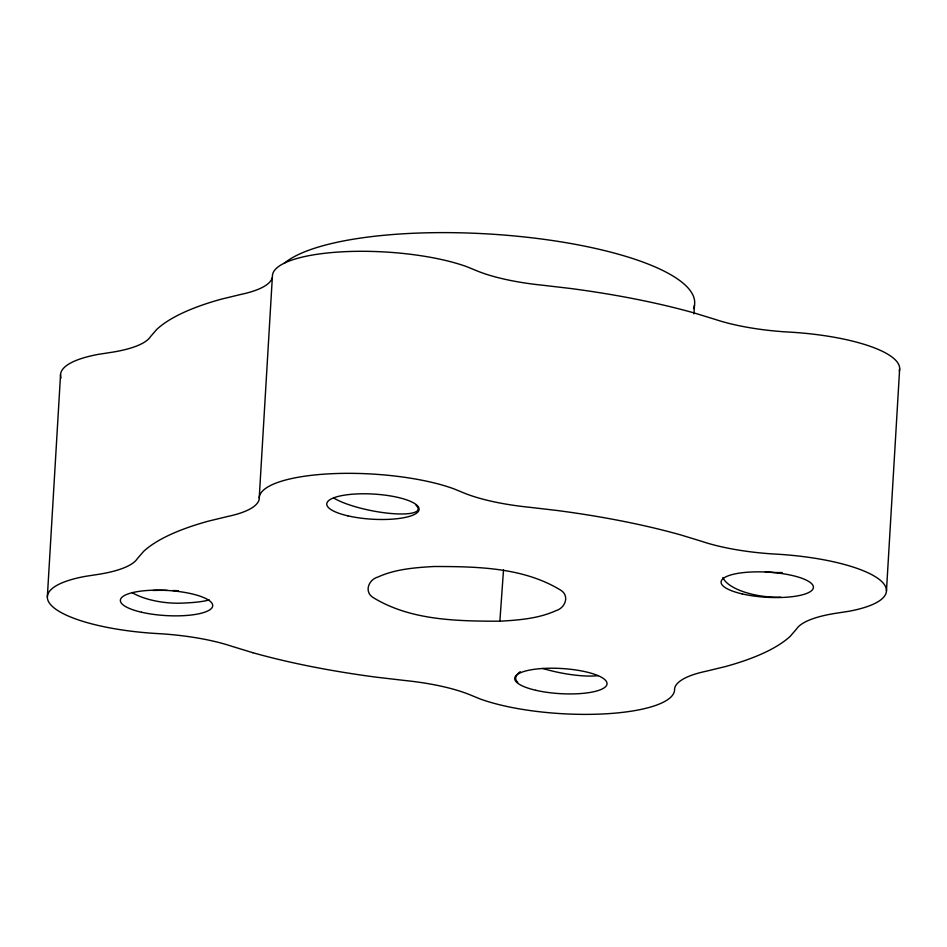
<?xml version="1.0" encoding="UTF-8"?>
<svg xmlns="http://www.w3.org/2000/svg" width="947" height="947" viewBox="0 0 947 947"><rect width="100%" height="100%" fill="white"/><g stroke="black" fill="none" stroke-linecap="round" stroke-linejoin="round"><path stroke-width="1.42" d="M47.35 596.811L60.537 374.763M693.985 313.836L694.506 305.029M886.463 590.904L899.65 368.868M499.874 621.208C518.79 620.107 538.358 618.64 555.83 610.708C565.264 608.14 570.07 595.627 560.387 589.993C523.04 567.194 476.495 566.543 433.939 566.507C415.023 567.608 395.455 569.076 377.983 577.007C368.549 579.576 363.731 592.076 373.426 597.723C410.773 620.522 457.318 621.173 499.874 621.208L503.52 569.893M694.198 312.96L715.352 319.447A105.081 28.611 3.4 0 0 783.702 331.758L789.68 332.113A111.379 30.328 3.4 0 1 899.295 370.964M252.802 652.708L231.648 646.233A105.081 28.611 3.4 0 0 163.298 633.922L157.32 633.567A111.379 30.328 3.4 0 1 54.299 608.092A111.379 30.328 3.4 0 1 85.041 576.415L98.985 574.261A105.07 28.611 3.4 0 0 137.291 558.694L143.624 551.379A336.244 91.551 3.4 0 1 208.352 521.158L227.813 516.446A105.07 28.611 3.4 0 0 259.135 499.495L272.428 275.826A111.379 30.328 3.4 0 1 344.909 251.677A111.379 30.328 3.4 0 1 467.06 266.794L477.75 271.185A105.07 28.611 3.4 0 0 542.442 285.201L570.52 288.48A336.244 91.551 3.4 0 1 694.198 312.96M259.241 497.873A111.379 30.328 3.4 0 1 331.71 473.713A111.379 30.328 3.4 0 1 453.873 488.83L464.551 493.221A105.07 28.611 3.4 0 0 529.255 507.249L557.333 510.516A336.244 91.551 3.4 0 1 681 534.996L702.165 541.483A105.081 28.611 3.4 0 0 770.515 553.794L776.481 554.149A111.379 30.328 3.4 0 1 879.514 579.623A111.379 30.328 3.4 0 1 848.761 611.3L834.828 613.443A105.07 28.611 3.4 0 0 796.522 629.021L790.189 636.337A336.244 91.551 3.4 0 1 725.461 666.558L706 671.269A105.081 28.611 3.4 0 0 674.666 688.22L674.572 689.842A111.379 30.328 3.4 0 1 602.091 714.002A111.379 30.328 3.4 0 1 479.94 698.886L469.25 694.494A105.07 28.611 3.4 0 0 404.558 680.467L376.48 677.2A336.244 91.551 3.4 0 1 252.802 652.708M284.064 263.444A210.151 57.222 3.4 0 1 526.461 237.188A210.151 57.222 3.4 0 1 693.535 308.568M61.022 377.971A111.379 30.328 3.4 0 1 98.239 354.379L112.172 352.225A105.07 28.611 3.4 0 0 150.478 336.659L156.811 329.343A336.244 91.551 3.4 0 1 221.539 299.11L241 294.399A105.07 28.611 3.4 0 0 272.334 277.459M132.095 592.597A45.705 18.182 6.2 0 0 180.77 603.168A45.705 6.463 0.8 0 0 209.204 599.865M153.059 590.466A45.705 6.463 0.8 0 1 167.157 590.372M172.863 590.514A45.705 6.463 0.8 0 1 178.486 590.75M598.09 675.602A45.705 10.381 11.3 0 1 542.619 668.428M517.76 682.361A45.705 14.252 -4.7 0 1 520.258 671.707M782.21 572.533A45.705 18.182 6.2 0 1 765.306 571.692M780.754 597.202A45.705 18.182 6.2 0 1 722.881 577.492M416.053 505.307A45.705 10.381 11.3 0 1 390.839 513.475A45.705 10.381 11.3 0 1 333.865 498.063M347.904 515.855A46.237 12.583 3.4 0 0 419.036 509.806A46.237 12.583 3.4 0 0 351.858 494.263A46.237 12.583 3.4 0 0 347.904 515.855M742.235 593.923A46.237 12.583 3.4 0 0 813.355 587.862A46.237 12.583 3.4 0 0 746.189 572.331A46.237 12.583 3.4 0 0 742.235 593.923M535.848 690.292A46.237 12.583 3.4 0 0 606.98 684.231A46.237 12.583 3.4 0 0 539.802 668.7A46.237 12.583 3.4 0 0 535.848 690.292M141.517 612.224A46.237 12.583 3.4 0 0 212.649 606.175A46.237 12.583 3.4 0 0 145.483 590.632A46.237 12.583 3.4 0 0 141.517 612.224"/></g></svg>
